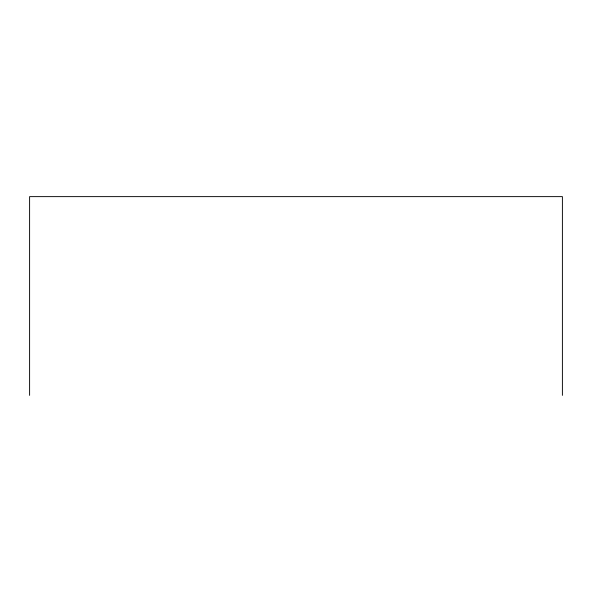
<?xml version="1.0" encoding="UTF-8"?>
<svg xmlns="http://www.w3.org/2000/svg" width="592" height="592" viewBox="0 0 592 592"><rect width="100%" height="100%" fill="white"/><g stroke="black" fill="none" stroke-linecap="round" stroke-linejoin="round"><path stroke-width="0.89" d="M562.4 395.375L562.4 196.625L29.6 196.625L29.6 395.375"/></g></svg>
